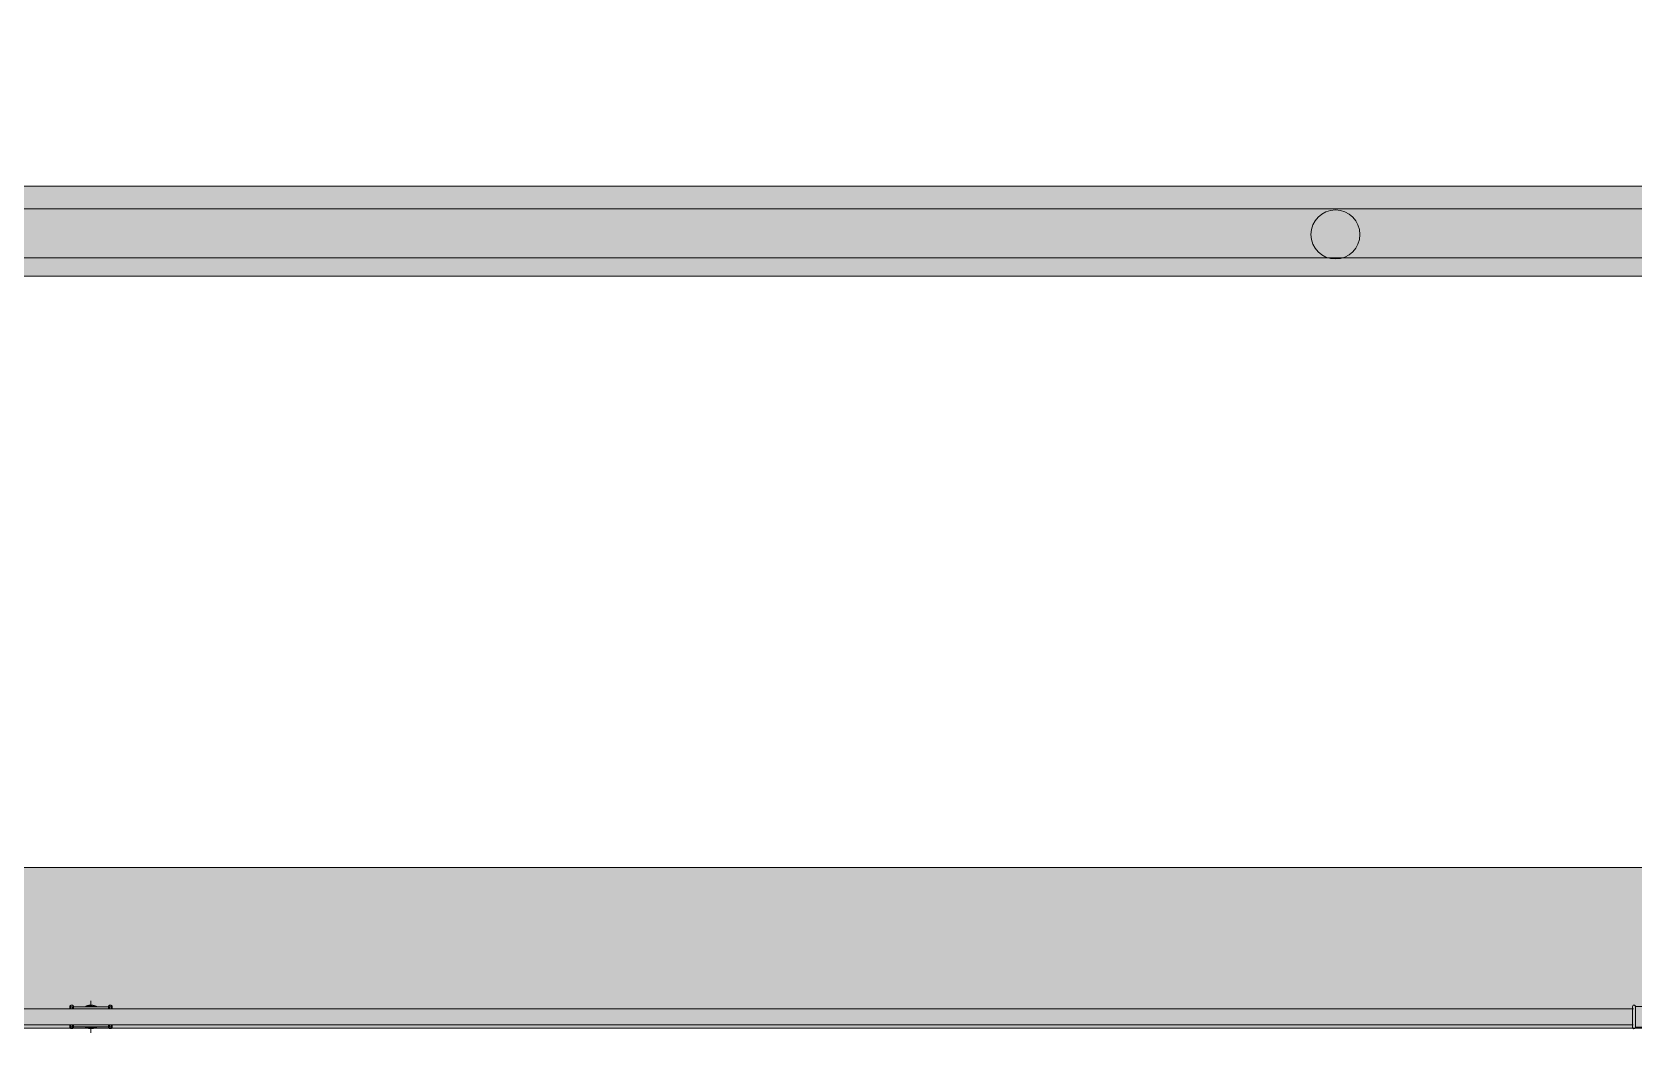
# Model space of a CAD drawing. Header units: metres. Extents: x 149 to 429, y -3 to 162.
# Drawn here: x 212.921 to 215.413, y 108.257 to 109.814 of the extents above; entities that cross this region are included whole.
import ezdxf

# ---------------------------------------------------------------- set-up
doc = ezdxf.new("R2010")
doc.units = ezdxf.units.M
doc.layers.add('1053_ARQ_BASE_MATADOURO_2_dwg', color=7, linetype='Continuous', lineweight=5, true_color=0x767676)
for name, color, linetype, lineweight in [('A-PISO', 7, 'Continuous', 5), ('A-WALL', 7, 'Continuous', 9), ('P-PIPE', 7, 'Continuous', 5), ('P-PIPE-CNTR', 7, 'Continuous', 5)]:
    doc.layers.add(name, color=color, linetype=linetype, lineweight=lineweight)

# ---------------------------------------------------------------- blocks, each defined once
blk = doc.blocks.new('AÇO_Luva - AÇO_Luva-4003606-SERINGA BOVINOS')
at = {"layer": 'P-PIPE', "true_color": 0x7f7f7f}
h = blk.add_hatch(color=8, dxfattribs=at)
h.paths.add_polyline_path([(0.0038, 0.0174), (0.005, 0.0162), (0.0047, -0.0125), (0.005, -0.0126), (0.005, -0.0162), (0.0038, -0.0175), (0.0011, -0.0173), (0, -0.0162), (0, 0.0162), (0.0012, 0.0174), (0.0032, 0.0174)])
h.paths.add_polyline_path([(0.0025, 0.0187), (0.0032, 0.0174), (0.0015, 0.0177)])
h.paths.add_polyline_path([(0.0027, 0.0125), (0.0027, 0.0125), (0.0035, 0.0125)])
for points in [[(0.0145, 0.0162), (0.034, 0.0162), (0.034, -0.0162), (0.005, -0.0162), (0.005, -0.0125), (0.005, -0.0121), (0.005, 0.0125), (0.005, 0.0126), (0.005, 0.0162)], [(0.0378, 0.0174), (0.039, 0.0162), (0.039, -0.0162), (0.0378, -0.0175), (0.0351, -0.0173), (0.034, -0.0162), (0.034, 0.0162), (0.0352, 0.0174), (0.0372, 0.0174)]]:
    blk.add_hatch(color=8, dxfattribs=at).paths.add_polyline_path(points)
at = {"layer": 'P-PIPE'}
for p, q in [((0.005, 0.0155), (0.005, 0.0162)), ((0.005, 0.0162), (0.034, 0.0162)), ((0.005, 0.0162), (0.005, -0.0162)), ((0.034, 0.0162), (0.034, -0.0162)), ((0.039, 0.0155), (0.039, 0.0162)), ((0, -0.0155), (0, -0.0162)), ((0.034, -0.0162), (0.005, -0.0162))]:
    blk.add_line(p, q, dxfattribs=at)
at = {"layer": 'P-PIPE', "flags": 128}
for points in [[(0.005, 0.0162), (0.0039, 0.0183), (0.0015, 0.0185), (0, 0.0166), (0, 0.0162)], [(0, -0.0162), (0, -0.0122), (0, -0.0023), (0, 0.0088), (0, 0.0155), (0, 0.0162)], [(0.005, 0.0162), (0.005, 0.0122), (0.005, 0.0023), (0.005, -0.0088), (0.005, -0.0155), (0.005, -0.0162)], [(0.039, 0.0162), (0.0379, 0.0183), (0.0355, 0.0185), (0.034, 0.0166), (0.034, 0.0162)], [(0.034, -0.0162), (0.034, -0.0122), (0.034, -0.0023), (0.034, 0.0088), (0.034, 0.0155), (0.034, 0.0162)], [(0.039, 0.0162), (0.039, 0.0122), (0.039, 0.0023), (0.039, -0.0088), (0.039, -0.0155), (0.039, -0.0162)], [(0, -0.0162), (0.0011, -0.0183), (0.0035, -0.0185), (0.005, -0.0166), (0.005, -0.0162)], [(0.034, -0.0149), (0.034, -0.0155), (0.034, -0.0162)], [(0.034, -0.0162), (0.0351, -0.0183), (0.0375, -0.0185), (0.039, -0.0166), (0.039, -0.0162)]]:
    blk.add_lwpolyline(points, dxfattribs=at)
blk = doc.blocks.new('1053_ARQ_BASE_MATADOURO_2_dwg-3637054-SERINGA BOVINOS')
at = {"layer": 'A-PISO', "color": 253, "true_color": 0xaaaaaa}
for p, q in [((159.4912, 76.353), (139.8363, 76.353)), ((159.4912, 76.2768), (139.8363, 76.2768)), ((149.5153, 75.0782), (152.0508, 75.0782)), ((152.0516, 75.0782), (152.053, 75.0782)), ((152.0538, 75.0782), (152.0796, 75.0782)), ((152.0837, 75.0782), (152.1108, 75.0782)), ((152.1112, 75.0782), (152.113, 75.0782)), ((152.115, 75.0782), (154.4815, 75.0782))]:
    blk.add_line(p, q, dxfattribs=at)
at = {"layer": 'A-PISO', "color": 253, "true_color": 0xaaaaaa, "flags": 128}
for points in [[(159.5394, 75.0782), (159.5394, 75.3282), (139.8841, 75.3282), (139.8311, 75.3282), (137.5391, 76.6282), (137.187, 76.6282)], [(137.9622, 76.3882), (159.5394, 76.3882), (159.5394, 76.2382), (159.5394, 75.3282)]]:
    blk.add_lwpolyline(points, dxfattribs=at)
at = {"layer": 'A-PISO', "color": 253, "true_color": 0xaaaaaa}
blk.add_circle((154.0181, 76.3132), 0.0381, dxfattribs=at)

msp = doc.modelspace()

# ---------------------------------------------------------------- hatches: boundary and pattern name
at = {"layer": 'A-WALL', "true_color": 0xeaeaea, "transparency": 33554483}
msp.add_hatch(color=254, dxfattribs=at).paths.add_polyline_path([(219.1862, 109.4342), (220.4698, 109.4342), (220.4698, 109.5742), (200.8145, 109.5742), (200.8145, 109.4342), (217.5655, 109.4342)])
at = {"layer": 'A-WALL', "true_color": 0xffd4aa, "transparency": 33554483}
h = msp.add_hatch(color=41, dxfattribs=at)
h.paths.add_polyline_path([(200.8145, 108.2642), (201.2877, 108.2642), (201.2877, 108.2996), (201.3097, 108.2997), (201.312, 108.3017), (201.3145, 108.2996), (201.3145, 108.2944), (202.5799, 108.2949), (202.5801, 108.2976), (202.5807, 108.2979), (202.5811, 108.2997), (202.5824, 108.2997), (202.5824, 108.2976), (202.5834, 108.298), (202.5837, 108.2991), (202.5845, 108.2997), (202.5852, 108.2988), (202.5857, 108.2976), (202.6065, 108.2981), (202.6129, 108.3001), (202.6193, 108.2985), (202.6219, 108.2976), (202.6407, 108.2979), (202.6407, 108.299), (202.6424, 108.2997), (202.6424, 108.2976), (202.6434, 108.2979), (202.6437, 108.2991), (202.6445, 108.2997), (202.6452, 108.2988), (202.6457, 108.2976), (202.6459, 108.297), (202.6459, 108.2944), (205.1799, 108.2949), (205.1801, 108.2976), (205.1807, 108.2979), (205.1807, 108.299), (205.1815, 108.2997), (205.1824, 108.2979), (205.1825, 108.2976), (205.1835, 108.2976), (205.1844, 108.2991), (205.1859, 108.2976), (205.2058, 108.2979), (205.2079, 108.2992), (205.2138, 108.2998), (205.2219, 108.2976), (205.2407, 108.2979), (205.2407, 108.299), (205.2424, 108.3001), (205.2424, 108.2976), (205.2434, 108.2979), (205.2434, 108.3001), (205.2451, 108.299), (205.2452, 108.2988), (205.2457, 108.2976), (205.2459, 108.297), (205.2459, 108.2944), (207.7799, 108.2949), (207.7801, 108.2976), (207.7807, 108.2979), (207.7807, 108.299), (207.7815, 108.2997), (207.7824, 108.2979), (207.7824, 108.2976), (207.7835, 108.2976), (207.7844, 108.2991), (207.7859, 108.2976), (207.8058, 108.2979), (207.8079, 108.2992), (207.8138, 108.2998), (207.8219, 108.2976), (207.8407, 108.2979), (207.8407, 108.299), (207.8424, 108.3001), (207.8424, 108.2976), (207.8434, 108.2979), (207.8434, 108.3001), (207.8451, 108.299), (207.8452, 108.2988), (207.8457, 108.2976), (207.8459, 108.297), (207.8459, 108.2944), (210.3789, 108.2949), (210.3789, 108.2976), (210.3809, 108.2997), (210.3815, 108.2998), (210.3824, 108.2997), (210.3828, 108.2993), (210.3836, 108.299), (210.3848, 108.2994), (210.3852, 108.2988), (210.3857, 108.2976), (210.4047, 108.2979), (210.4066, 108.2988), (210.4148, 108.2998), (210.4202, 108.2986), (210.4219, 108.2976), (210.4407, 108.2979), (210.4412, 108.2993), (210.4426, 108.2999), (210.4459, 108.2991), (210.4469, 108.2976), (210.4469, 108.2944), (212.9799, 108.2949), (212.9801, 108.2976), (212.9807, 108.2979), (212.9807, 108.299), (212.9815, 108.2997), (212.9824, 108.2979), (212.9824, 108.2976), (212.9835, 108.2976), (212.9844, 108.2991), (212.9859, 108.2976), (213.0058, 108.2979), (213.0079, 108.2992), (213.0138, 108.2998), (213.0219, 108.2976), (213.0407, 108.2979), (213.0407, 108.299), (213.0424, 108.3001), (213.0424, 108.2976), (213.0434, 108.2979), (213.0434, 108.3001), (213.0451, 108.299), (213.0452, 108.2988), (213.0457, 108.2976), (213.0459, 108.297), (213.0459, 108.2944), (215.4104, 108.2944), (215.4104, 108.2981), (215.4122, 108.2993), (215.4146, 108.2989), (215.4154, 108.2981), (215.4444, 108.2981), (215.4462, 108.2993), (215.4486, 108.2989), (215.4494, 108.2981), (215.4494, 108.2944), (215.5799, 108.2949), (215.5801, 108.2976), (215.5807, 108.2979), (215.5807, 108.299), (215.5815, 108.2997), (215.5824, 108.2979), (215.5824, 108.2976), (215.5835, 108.2976), (215.5844, 108.2991), (215.5859, 108.2976), (215.6058, 108.2979), (215.6079, 108.2992), (215.6138, 108.2998), (215.6219, 108.2976), (215.6407, 108.2979), (215.6409, 108.2993), (215.6424, 108.3001), (215.6424, 108.2976), (215.6434, 108.2979), (215.6434, 108.3001), (215.6451, 108.299), (215.6452, 108.2988), (215.6457, 108.2976), (215.6459, 108.297), (215.6459, 108.2944), (218.1799, 108.2949), (218.1801, 108.2976), (218.1807, 108.2979), (218.1807, 108.299), (218.1815, 108.2997), (218.1824, 108.2979), (218.1824, 108.2976), (218.1835, 108.2976), (218.1844, 108.2991), (218.1859, 108.2976), (218.2058, 108.2979), (218.2079, 108.2992), (218.2138, 108.2998), (218.2219, 108.2976), (218.2407, 108.2979), (218.2407, 108.299), (218.2424, 108.3001), (218.2424, 108.2976), (218.2434, 108.2979), (218.2434, 108.3001), (218.2451, 108.299), (218.2452, 108.2988), (218.2457, 108.2976), (218.2459, 108.297), (218.2459, 108.2944), (220.2129, 108.2944), (220.2131, 108.2997), (220.2154, 108.3017), (220.2179, 108.2996), (220.2397, 108.2996), (220.2397, 108.2944), (220.3909, 108.2944), (220.3908, 108.3052), (220.3802, 108.3262), (220.3796, 108.3799), (220.3828, 108.3799), (220.3833, 108.3297), (220.3939, 108.3078), (220.3943, 108.2944), (220.3959, 108.2944), (220.3962, 108.2989), (220.3984, 108.3002), (220.4009, 108.2993), (220.4136, 108.2999), (220.4193, 108.3055), (220.4389, 108.3057), (220.4528, 108.2918), (220.4528, 108.2719), (220.445, 108.2642), (220.4698, 108.2642), (220.4698, 108.5142), (200.8145, 108.5142)])
h.paths.add_polyline_path([(212.981, 108.2642), (212.9807, 108.2647), (212.9806, 108.265), (212.9801, 108.2662), (212.9799, 108.2667), (212.9799, 108.2694), (210.4469, 108.2689), (210.4468, 108.2661), (210.4462, 108.2642), (212.9806, 108.2642)])
h.paths.add_polyline_path([(212.9816, 108.2642), (212.9834, 108.2642), (212.9834, 108.2662), (212.9824, 108.2659), (212.982, 108.2646)])
h.paths.add_polyline_path([(212.9859, 108.2642), (213.0075, 108.2647), (213.0039, 108.2662), (212.9851, 108.2659), (212.9851, 108.2648), (212.9852, 108.2642)])
h.paths.add_polyline_path([(201.3334, 108.2642), (202.5807, 108.2647), (202.5806, 108.265), (202.5801, 108.2662), (202.5799, 108.2667), (202.5799, 108.2694), (201.3145, 108.2694), (201.3145, 108.2642)])
h.paths.add_polyline_path([(202.5834, 108.2642), (202.5834, 108.2662), (202.5824, 108.2659), (202.5824, 108.2642)])
h.paths.add_polyline_path([(213.0281, 108.2642), (213.0407, 108.2647), (213.0406, 108.265), (213.0401, 108.2662), (213.0193, 108.2657), (213.0165, 108.2642), (213.023, 108.2642)])
h.paths.add_polyline_path([(202.5859, 108.2642), (202.6097, 108.2647), (202.6039, 108.2662), (202.5851, 108.2659), (202.5851, 108.2647), (202.5852, 108.2642)])
h.paths.add_polyline_path([(202.6221, 108.2642), (202.6442, 108.2642), (202.6434, 108.2659), (202.6434, 108.2662), (202.6423, 108.2662), (202.6414, 108.2646), (202.6399, 108.2662), (202.62, 108.2659), (202.6179, 108.2646), (202.6183, 108.2642), (202.6219, 108.2642)])
h.paths.add_polyline_path([(213.0434, 108.2642), (213.0434, 108.2662), (213.0424, 108.2658), (213.0421, 108.2646), (213.0424, 108.2642)])
h.paths.add_polyline_path([(213.0452, 108.2642), (215.4114, 108.2646), (215.4104, 108.2657), (215.4104, 108.2694), (213.0459, 108.2689), (213.0453, 108.2662), (213.0451, 108.2659), (213.0451, 108.2642)])
h.paths.add_polyline_path([(210.4419, 108.2642), (210.4421, 108.2646), (210.4406, 108.2661), (210.4208, 108.2656), (210.4192, 108.265), (210.4176, 108.2642), (210.4412, 108.2642)])
h.paths.add_polyline_path([(220.3973, 108.2642), (220.3966, 108.2648), (220.3966, 108.2652), (220.3962, 108.2661), (220.3959, 108.2661), (220.3962, 108.2642)])
h.paths.add_polyline_path([(220.3959, 108.2642), (220.3959, 108.2694), (220.2397, 108.2694), (220.2397, 108.2642), (220.3946, 108.2642)])
h.paths.add_polyline_path([(202.6452, 108.2642), (205.1807, 108.2647), (205.1806, 108.265), (205.1801, 108.2662), (205.1799, 108.2667), (205.1799, 108.2694), (202.6459, 108.2689), (202.6457, 108.2662), (202.6451, 108.2659), (202.6451, 108.2647), (202.6451, 108.2642)])
h.paths.add_polyline_path([(215.4349, 108.2642), (215.5807, 108.2647), (215.5806, 108.265), (215.5801, 108.2662), (215.5799, 108.2667), (215.5799, 108.2694), (215.4494, 108.2692), (215.4494, 108.2657), (215.4476, 108.2645), (215.4452, 108.2649), (215.4444, 108.2657), (215.4154, 108.2657), (215.4141, 108.2642), (215.4249, 108.2642)])
h.paths.add_polyline_path([(220.1485, 108.2642), (220.2129, 108.2642), (220.2129, 108.2694), (218.2459, 108.2694), (218.2457, 108.2662), (218.2451, 108.2659), (218.2452, 108.2642), (220.0978, 108.2642)])
h.paths.add_polyline_path([(210.4097, 108.2642), (210.4074, 108.2648), (210.4043, 108.2661), (210.4039, 108.2662), (210.3851, 108.2659), (210.3852, 108.2648), (210.3852, 108.2642), (210.4094, 108.2642)])
h.paths.add_polyline_path([(215.5834, 108.2642), (215.5834, 108.2662), (215.5824, 108.2659), (215.5821, 108.2647), (215.5824, 108.2642)])
h.paths.add_polyline_path([(215.5859, 108.2642), (215.6075, 108.2647), (215.6039, 108.2662), (215.5851, 108.2659), (215.5851, 108.2648), (215.5852, 108.2642)])
h.paths.add_polyline_path([(205.1816, 108.2642), (205.1834, 108.2642), (205.1834, 108.2662), (205.1824, 108.2659), (205.1821, 108.2647)])
h.paths.add_polyline_path([(205.1859, 108.2642), (205.2075, 108.2647), (205.2039, 108.2662), (205.1851, 108.2659), (205.1851, 108.2648), (205.1852, 108.2642)])
h.paths.add_polyline_path([(215.6141, 108.2642), (215.6407, 108.2647), (215.6406, 108.265), (215.6401, 108.2662), (215.6193, 108.2657), (215.6143, 108.2643)])
h.paths.add_polyline_path([(205.2281, 108.2642), (205.2407, 108.2647), (205.2406, 108.265), (205.2401, 108.2662), (205.2193, 108.2657), (205.2165, 108.2642), (205.225, 108.2642)])
h.paths.add_polyline_path([(210.3799, 108.2642), (210.3799, 108.2646), (210.3789, 108.2667), (210.3789, 108.2694), (207.8459, 108.2689), (207.8457, 108.2662), (207.8451, 108.2659), (207.8452, 108.2642), (210.3796, 108.2642)])
h.paths.add_polyline_path([(210.3824, 108.2642), (210.3834, 108.2642), (210.3829, 108.2648), (210.3825, 108.2643)])
h.paths.add_polyline_path([(215.6434, 108.2642), (215.6434, 108.2662), (215.6424, 108.2658), (215.6421, 108.2646), (215.6424, 108.2642)])
h.paths.add_polyline_path([(218.241, 108.2642), (218.2407, 108.2647), (218.2406, 108.265), (218.2401, 108.2662), (218.2193, 108.2657), (218.2165, 108.2642), (218.2407, 108.2642)])
h.paths.add_polyline_path([(215.6459, 108.2642), (218.1807, 108.2647), (218.1806, 108.265), (218.1801, 108.2662), (218.1799, 108.2667), (218.1799, 108.2694), (215.6459, 108.2689), (215.6457, 108.2662), (215.6451, 108.2659), (215.6452, 108.2642)])
h.paths.add_polyline_path([(218.2416, 108.2642), (218.2434, 108.2642), (218.2434, 108.2662), (218.2424, 108.2658), (218.2421, 108.2646)])
h.paths.add_polyline_path([(207.8424, 108.2642), (207.8434, 108.2642), (207.8434, 108.2662), (207.8424, 108.2658), (207.8421, 108.2646), (207.8416, 108.2642)])
h.paths.add_polyline_path([(207.8161, 108.2642), (207.8407, 108.2647), (207.8406, 108.265), (207.8401, 108.2662), (207.8193, 108.2657), (207.8157, 108.2642)])
h.paths.add_polyline_path([(205.2434, 108.2642), (205.2434, 108.2662), (205.2424, 108.2658), (205.2421, 108.2646), (205.2424, 108.2642)])
h.paths.add_polyline_path([(205.2452, 108.2642), (207.7807, 108.2647), (207.7806, 108.265), (207.7801, 108.2662), (207.7799, 108.2667), (207.7799, 108.2694), (205.2459, 108.2689), (205.2457, 108.2662), (205.2451, 108.2659), (205.2451, 108.2642)])
h.paths.add_polyline_path([(207.8077, 108.2642), (207.8075, 108.2647), (207.8039, 108.2662), (207.7851, 108.2659), (207.7851, 108.2648), (207.7852, 108.2642), (207.8065, 108.2642)])
h.paths.add_polyline_path([(218.2077, 108.2642), (218.2075, 108.2647), (218.2039, 108.2662), (218.1851, 108.2659), (218.1851, 108.2648), (218.1852, 108.2642), (218.2065, 108.2642)])
h.paths.add_polyline_path([(207.7816, 108.2642), (207.7834, 108.2642), (207.7834, 108.2662), (207.7824, 108.2659), (207.7821, 108.2647)])
h.paths.add_polyline_path([(218.1834, 108.2642), (218.1834, 108.2662), (218.1824, 108.2659), (218.1821, 108.2647), (218.1824, 108.2642)])
h.paths.add_polyline_path([(220.2148, 108.2642), (220.2149, 108.2642), (220.214, 108.2653)])
h.paths.add_polyline_path([(220.3993, 108.2647), (220.3993, 108.2651), (220.3993, 108.2647)])
at = {"layer": 'P-PIPE', "true_color": 0xc0c0c0}
h = msp.add_hatch(color=9, dxfattribs=at)
h.paths.add_polyline_path([(212.9947, 108.2819), (215.4104, 108.2819), (215.4104, 108.2944), (210.4462, 108.2939), (210.4462, 108.2819), (212.982, 108.2819)])
h.paths.add_polyline_path([(210.4462, 108.2849), (210.4462, 108.2849), (210.4473, 108.2849)])
at = {"layer": 'P-PIPE', "true_color": 0x7f7f7f}
h = msp.add_hatch(color=8, dxfattribs=at)
h.paths.add_polyline_path([(212.9799, 108.2944), (212.9801, 108.2948), (212.9799, 108.2948)])
h.paths.add_polyline_path([(212.9947, 108.2944), (213.0401, 108.2948), (213.04, 108.2976), (212.9854, 108.297), (212.9857, 108.2944), (212.9882, 108.2944)])
h.paths.add_polyline_path([(213.0457, 108.2944), (213.0459, 108.2944), (213.0453, 108.2976), (213.0454, 108.297), (213.0457, 108.2955)])
h.paths.add_polyline_path([(212.9834, 108.2948), (212.9831, 108.2976), (212.9824, 108.297), (212.9824, 108.2948)])
h.paths.add_polyline_path([(213.0434, 108.2948), (213.0431, 108.2976), (213.0424, 108.297), (213.0424, 108.2948)])
for points in [[(212.9801, 108.2944), (212.9824, 108.2948), (212.982, 108.2992), (212.9813, 108.2997), (212.9806, 108.2988), (212.9803, 108.2965), (212.9801, 108.2948)], [(212.9834, 108.2944), (212.9857, 108.2948), (212.9851, 108.2979), (212.9844, 108.2991), (212.9834, 108.2965), (212.9834, 108.2948)], [(213.0401, 108.2944), (213.0424, 108.2948), (213.0422, 108.299), (213.0413, 108.2997), (213.0406, 108.2988), (213.0403, 108.2965), (213.0401, 108.2948)], [(213.0424, 108.2988), (213.042, 108.2998), (213.0416, 108.2996), (213.0422, 108.299)], [(213.0434, 108.2944), (213.0457, 108.2944), (213.0451, 108.299), (213.0444, 108.2998), (213.0434, 108.2997), (213.0434, 108.2948)], [(212.9814, 108.2647), (212.9824, 108.2673), (212.982, 108.2694), (212.9801, 108.269), (212.9806, 108.266), (212.981, 108.2654)], [(212.9814, 108.264), (212.9824, 108.2659), (212.982, 108.2657), (212.9812, 108.265), (212.9806, 108.265), (212.981, 108.2644)], [(212.9834, 108.2637), (212.9852, 108.265), (212.9855, 108.2673), (212.9857, 108.2694), (212.9834, 108.269), (212.9834, 108.2648)], [(213.0129, 108.2637), (213.0185, 108.2654), (213.0203, 108.2662), (213.0129, 108.266), (213.0129, 108.2662), (213.0058, 108.2659), (213.0127, 108.2638)], [(213.0111, 108.2645), (213.0071, 108.2655), (213.0074, 108.2648), (213.0077, 108.2647), (213.0101, 108.2645)], [(213.0113, 108.264), (213.0111, 108.2645), (213.0111, 108.264)], [(213.0414, 108.2646), (213.0424, 108.2673), (213.0422, 108.2694), (213.0401, 108.269), (213.0407, 108.2659), (213.041, 108.2654)], [(213.0414, 108.264), (213.0424, 108.2659), (213.0421, 108.2659), (213.0412, 108.265), (213.0406, 108.265), (213.041, 108.2644)], [(213.0434, 108.2637), (213.0451, 108.2647), (213.0452, 108.265), (213.0455, 108.2673), (213.0457, 108.2694), (213.0434, 108.269), (213.0434, 108.264)]]:
    msp.add_hatch(color=8, dxfattribs=at).paths.add_polyline_path(points)
h = msp.add_hatch(color=8, dxfattribs=at)
h.paths.add_polyline_path([(213.0165, 108.299), (213.0129, 108.3001), (213.0129, 108.2995), (213.0147, 108.2993)])
h.paths.add_polyline_path([(213.0151, 108.2976), (213.0192, 108.2981), (213.0139, 108.2992), (213.0094, 108.2995), (213.0065, 108.2983), (213.0055, 108.2976), (213.0129, 108.2976), (213.0129, 108.2976), (213.0147, 108.2976)])
at = {"layer": 'P-PIPE', "true_color": 0xc0c0c0}
h = msp.add_hatch(color=9, dxfattribs=at)
h.paths.add_polyline_path([(212.9567, 108.2694), (215.4104, 108.2698), (215.4104, 108.2819), (210.4462, 108.2813), (210.4462, 108.2694), (212.9061, 108.2694)])
h.paths.add_polyline_path([(211.9944, 108.2756), (211.9944, 108.2756), (212.0451, 108.2756)])
h.paths.add_polyline_path([(210.5257, 108.2756), (210.5257, 108.2756), (210.5763, 108.2756)])
h.paths.add_polyline_path([(212.0957, 108.2756), (212.0957, 108.2756), (212.1464, 108.2756)])
h.paths.add_polyline_path([(212.8554, 108.2756), (212.8554, 108.2756), (212.9061, 108.2756)])
h.paths.add_polyline_path([(211.6905, 108.2756), (211.6905, 108.2756), (211.7412, 108.2756)])
h.paths.add_polyline_path([(215.3877, 108.2756), (215.3877, 108.2756), (215.4101, 108.2756)])
h.paths.add_polyline_path([(211.8425, 108.2756), (211.8425, 108.2756), (211.8931, 108.2756)])
h.paths.add_polyline_path([(210.8296, 108.2756), (210.8296, 108.2756), (210.8802, 108.2756)])
h.paths.add_polyline_path([(212.2477, 108.2756), (212.2477, 108.2756), (212.2983, 108.2756)])
h.paths.add_polyline_path([(212.7035, 108.2756), (212.7035, 108.2756), (212.7541, 108.2756)])
h.paths.add_polyline_path([(210.9815, 108.2756), (210.9815, 108.2756), (211.0321, 108.2756)])
h.paths.add_polyline_path([(211.5386, 108.2756), (211.5386, 108.2756), (211.5893, 108.2756)])
h.paths.add_polyline_path([(212.3996, 108.2756), (212.3996, 108.2756), (212.4502, 108.2756)])
h.paths.add_polyline_path([(211.1334, 108.2756), (211.1334, 108.2756), (211.1841, 108.2756)])
h.paths.add_polyline_path([(211.2347, 108.2756), (211.2347, 108.2756), (211.2854, 108.2756)])
h.paths.add_polyline_path([(212.5515, 108.2756), (212.5515, 108.2756), (212.6022, 108.2756)])
h.paths.add_polyline_path([(211.3867, 108.2756), (211.3867, 108.2756), (211.4373, 108.2756)])
at = {"layer": 'P-PIPE', "true_color": 0x7f7f7f}
h = msp.add_hatch(color=8, dxfattribs=at)
h.paths.add_polyline_path([(213.0129, 108.2662), (213.0404, 108.2667), (213.0401, 108.2694), (212.9857, 108.269), (212.9858, 108.2662), (213.0095, 108.2662)])
h.paths.add_polyline_path([(212.9802, 108.2662), (212.9805, 108.2667), (212.9799, 108.2667), (212.9799, 108.2662)])
h.paths.add_polyline_path([(212.9834, 108.2662), (212.9834, 108.269), (212.9824, 108.269), (212.9827, 108.2662), (212.9831, 108.2662)])
h.paths.add_polyline_path([(213.0457, 108.2662), (213.0459, 108.2667), (213.0453, 108.2666), (213.0453, 108.2662)])
h.paths.add_polyline_path([(213.0434, 108.2662), (213.0434, 108.269), (213.0424, 108.269), (213.0427, 108.2662), (213.0431, 108.2662)])

# ---------------------------------------------------------------- linework, layer by layer
at = {"layer": 'A-WALL', "color": 253, "true_color": 0xb6b6b6}
msp.add_line((220.4698, 109.5742), (200.8145, 109.5742), dxfattribs=at)
at = {"layer": 'A-WALL', "color": 253, "true_color": 0xaaaaaa}
for p, q in [((220.4698, 109.4342), (200.8145, 109.4342)), ((220.4698, 108.5142), (200.8145, 108.5142)), ((200.8145, 108.2642), (220.4698, 108.2642))]:
    msp.add_line(p, q, dxfattribs=at)
at = {"layer": 'P-PIPE'}
for p, q in [((215.4119, 108.2944), (210.4448, 108.2944)), ((213.0459, 108.2976), (212.9799, 108.2976)), ((212.9799, 108.2976), (212.9799, 108.2945)), ((212.9834, 108.3001), (212.9824, 108.3001)), ((212.9834, 108.3001), (212.9824, 108.3001)), ((213.0434, 108.3001), (213.0424, 108.3001)), ((213.0434, 108.3001), (213.0424, 108.3001)), ((213.0459, 108.2945), (213.0459, 108.2976)), ((210.4451, 108.2694), (215.4115, 108.2694)), ((212.9799, 108.2693), (212.9799, 108.2662)), ((212.9799, 108.2662), (213.0459, 108.2662)), ((212.9824, 108.2637), (212.9834, 108.2637)), ((212.9824, 108.2637), (212.9834, 108.2637)), ((213.0424, 108.2637), (213.0434, 108.2637)), ((213.0424, 108.2637), (213.0434, 108.2637)), ((213.0459, 108.2662), (213.0459, 108.2693))]:
    msp.add_line(p, q, dxfattribs=at)
at = {"layer": 'P-PIPE', "flags": 128}
for points in [[(212.9799, 108.2976), (212.9799, 108.2977), (212.9799, 108.2978), (212.9799, 108.2979), (212.9799, 108.298), (212.98, 108.2981), (212.98, 108.2982), (212.98, 108.2983), (212.98, 108.2984), (212.9801, 108.2985), (212.9801, 108.2986), (212.9801, 108.2986), (212.9802, 108.2987), (212.9802, 108.2988), (212.9803, 108.2989), (212.9803, 108.299), (212.9804, 108.2991), (212.9805, 108.2992), (212.9805, 108.2992), (212.9806, 108.2993), (212.9807, 108.2994), (212.9807, 108.2994), (212.9808, 108.2995), (212.9809, 108.2996), (212.981, 108.2996), (212.9811, 108.2997), (212.9811, 108.2997), (212.9812, 108.2998), (212.9813, 108.2998), (212.9814, 108.2999), (212.9815, 108.2999), (212.9816, 108.2999), (212.9817, 108.3), (212.9818, 108.3), (212.9819, 108.3), (212.982, 108.3), (212.9821, 108.3001), (212.9822, 108.3001), (212.9823, 108.3001), (212.9824, 108.3001), (212.9824, 108.3001)], [(212.9799, 108.2976), (212.9799, 108.2977), (212.9799, 108.2978), (212.9799, 108.2979), (212.9799, 108.298), (212.98, 108.2981), (212.98, 108.2982), (212.98, 108.2983), (212.98, 108.2984), (212.9801, 108.2985), (212.9801, 108.2986), (212.9801, 108.2986), (212.9802, 108.2987), (212.9802, 108.2988), (212.9803, 108.2989), (212.9803, 108.299), (212.9804, 108.2991), (212.9805, 108.2992), (212.9805, 108.2992), (212.9806, 108.2993)], [(212.9799, 108.2954), (212.9799, 108.2957), (212.9799, 108.296), (212.9799, 108.2963), (212.9799, 108.2965), (212.9799, 108.2967), (212.9799, 108.2969), (212.9799, 108.2971), (212.9799, 108.2972), (212.9799, 108.2974), (212.9799, 108.2975), (212.9799, 108.2975), (212.9799, 108.2976), (212.9799, 108.2976)], [(212.9799, 108.2976), (212.9799, 108.2976), (212.9799, 108.2975), (212.9799, 108.2975), (212.9799, 108.2974), (212.9799, 108.2973), (212.9799, 108.2971), (212.9799, 108.297), (212.9799, 108.2968), (212.9799, 108.2966), (212.9799, 108.2963), (212.9799, 108.2961), (212.9799, 108.2958), (212.9799, 108.2955), (212.9799, 108.2952), (212.9799, 108.2948), (212.9799, 108.2945)], [(212.9814, 108.2999), (212.9815, 108.2999), (212.9816, 108.2999), (212.9817, 108.3), (212.9818, 108.3), (212.9819, 108.3), (212.982, 108.3), (212.9821, 108.3001), (212.9822, 108.3001), (212.9823, 108.3001), (212.9824, 108.3001), (212.9824, 108.3001)], [(212.9834, 108.3001), (212.9835, 108.3001), (212.9836, 108.3001), (212.9837, 108.3001), (212.9838, 108.3001), (212.9839, 108.3), (212.984, 108.3), (212.9841, 108.3), (212.9842, 108.3), (212.9843, 108.2999), (212.9844, 108.2999), (212.9845, 108.2998), (212.9846, 108.2998), (212.9846, 108.2998), (212.9847, 108.2997), (212.9848, 108.2996), (212.9849, 108.2996), (212.985, 108.2995), (212.9851, 108.2995), (212.9851, 108.2994), (212.9852, 108.2993), (212.9853, 108.2993), (212.9853, 108.2992), (212.9854, 108.2991), (212.9855, 108.299), (212.9855, 108.2989), (212.9856, 108.2988), (212.9856, 108.2988), (212.9857, 108.2987), (212.9857, 108.2986), (212.9857, 108.2985), (212.9858, 108.2984), (212.9858, 108.2983), (212.9858, 108.2982), (212.9858, 108.2981), (212.9859, 108.298), (212.9859, 108.2979), (212.9859, 108.2978), (212.9859, 108.2977), (212.9859, 108.2976)], [(212.9834, 108.3001), (212.9835, 108.3001), (212.9836, 108.3001), (212.9837, 108.3001), (212.9838, 108.3001), (212.9839, 108.3), (212.984, 108.3), (212.9841, 108.3), (212.9842, 108.3), (212.9843, 108.2999), (212.9844, 108.2999), (212.9845, 108.2998), (212.9846, 108.2998), (212.9846, 108.2998), (212.9847, 108.2997), (212.9848, 108.2996), (212.9849, 108.2996), (212.985, 108.2995), (212.9851, 108.2995), (212.9851, 108.2994), (212.9852, 108.2993), (212.9853, 108.2993), (212.9853, 108.2992), (212.9854, 108.2991), (212.9855, 108.299), (212.9855, 108.2989), (212.9856, 108.2988), (212.9856, 108.2988), (212.9857, 108.2987), (212.9857, 108.2986), (212.9857, 108.2985), (212.9858, 108.2984), (212.9858, 108.2983), (212.9858, 108.2982), (212.9858, 108.2981), (212.9859, 108.298), (212.9859, 108.2979), (212.9859, 108.2978), (212.9859, 108.2977), (212.9859, 108.2976), (212.9859, 108.2976)], [(212.9859, 108.2944), (212.9859, 108.2947), (212.9859, 108.2951), (212.9859, 108.2954), (212.9859, 108.2957), (212.9859, 108.296), (212.9859, 108.2963), (212.9859, 108.2965), (212.9859, 108.2967), (212.9859, 108.2969), (212.9859, 108.2971), (212.9859, 108.2972), (212.9859, 108.2974), (212.9859, 108.2975), (212.9859, 108.2975), (212.9859, 108.2976), (212.9859, 108.2976)], [(212.9859, 108.2976), (212.9859, 108.2976), (212.9859, 108.2975), (212.9859, 108.2975), (212.9859, 108.2974), (212.9859, 108.2973), (212.9859, 108.2971), (212.9859, 108.297), (212.9859, 108.2968), (212.9859, 108.2966), (212.9859, 108.2963), (212.9859, 108.2961), (212.9859, 108.2958), (212.9859, 108.2955)], [(213.0221, 108.2976), (213.0215, 108.2979), (213.0208, 108.2983), (213.0202, 108.2986), (213.0195, 108.2988), (213.0188, 108.2991), (213.0181, 108.2993), (213.0174, 108.2995), (213.0167, 108.2997), (213.016, 108.2998), (213.0153, 108.2999), (213.0146, 108.3), (213.0138, 108.3001), (213.0131, 108.3001), (213.0124, 108.3001), (213.0116, 108.3), (213.0109, 108.3), (213.0102, 108.2999), (213.0095, 108.2998), (213.0088, 108.2996), (213.0081, 108.2994), (213.0074, 108.2992), (213.0067, 108.299), (213.006, 108.2987), (213.0053, 108.2984), (213.0047, 108.2981), (213.004, 108.2978)], [(213.0221, 108.2976), (213.0215, 108.2979), (213.0208, 108.2983), (213.0202, 108.2986), (213.0195, 108.2988), (213.0188, 108.2991), (213.0181, 108.2993), (213.0174, 108.2995), (213.0167, 108.2997), (213.016, 108.2998), (213.0153, 108.2999), (213.0146, 108.3), (213.0138, 108.3001), (213.0131, 108.3001), (213.0124, 108.3001), (213.0116, 108.3), (213.0109, 108.3), (213.0102, 108.2999), (213.0095, 108.2998), (213.0088, 108.2996), (213.0081, 108.2994), (213.0074, 108.2992), (213.0067, 108.299), (213.006, 108.2987), (213.0053, 108.2984), (213.0047, 108.2981), (213.004, 108.2978)], [(213.0399, 108.2976), (213.0399, 108.2977), (213.0399, 108.2978), (213.0399, 108.2979), (213.0399, 108.298), (213.04, 108.2981), (213.04, 108.2982), (213.04, 108.2983), (213.04, 108.2984), (213.0401, 108.2985), (213.0401, 108.2986), (213.0401, 108.2986), (213.0402, 108.2987), (213.0402, 108.2988), (213.0403, 108.2989), (213.0403, 108.299), (213.0404, 108.2991), (213.0405, 108.2992), (213.0405, 108.2992), (213.0406, 108.2993), (213.0407, 108.2994), (213.0407, 108.2994), (213.0408, 108.2995), (213.0409, 108.2996), (213.041, 108.2996), (213.0411, 108.2997), (213.0411, 108.2997), (213.0412, 108.2998), (213.0413, 108.2998), (213.0414, 108.2999), (213.0415, 108.2999), (213.0416, 108.2999), (213.0417, 108.3), (213.0418, 108.3), (213.0419, 108.3), (213.042, 108.3), (213.0421, 108.3001), (213.0422, 108.3001), (213.0423, 108.3001), (213.0424, 108.3001), (213.0424, 108.3001)], [(213.0399, 108.2976), (213.0399, 108.2977), (213.0399, 108.2978), (213.0399, 108.2979), (213.0399, 108.298), (213.04, 108.2981), (213.04, 108.2982), (213.04, 108.2983), (213.04, 108.2984), (213.0401, 108.2985), (213.0401, 108.2986), (213.0401, 108.2986), (213.0402, 108.2987), (213.0402, 108.2988), (213.0403, 108.2989), (213.0403, 108.299), (213.0404, 108.2991), (213.0405, 108.2992), (213.0405, 108.2992), (213.0406, 108.2993)], [(213.0399, 108.2954), (213.0399, 108.2957), (213.0399, 108.296), (213.0399, 108.2963), (213.0399, 108.2965), (213.0399, 108.2967), (213.0399, 108.2969), (213.0399, 108.2971), (213.0399, 108.2972), (213.0399, 108.2974), (213.0399, 108.2975), (213.0399, 108.2975), (213.0399, 108.2976), (213.0399, 108.2976)], [(213.0399, 108.2976), (213.0399, 108.2976), (213.0399, 108.2975), (213.0399, 108.2975), (213.0399, 108.2974), (213.0399, 108.2973), (213.0399, 108.2971), (213.0399, 108.297), (213.0399, 108.2968), (213.0399, 108.2966), (213.0399, 108.2963), (213.0399, 108.2961), (213.0399, 108.2958), (213.0399, 108.2955), (213.0399, 108.2952), (213.0399, 108.2948), (213.0399, 108.2945)], [(213.0414, 108.2999), (213.0415, 108.2999), (213.0416, 108.2999), (213.0417, 108.3), (213.0418, 108.3), (213.0419, 108.3), (213.042, 108.3), (213.0421, 108.3001), (213.0422, 108.3001), (213.0423, 108.3001), (213.0424, 108.3001), (213.0424, 108.3001)], [(213.0434, 108.3001), (213.0435, 108.3001), (213.0436, 108.3001), (213.0437, 108.3001), (213.0438, 108.3001), (213.0439, 108.3), (213.044, 108.3), (213.0441, 108.3), (213.0442, 108.3), (213.0443, 108.2999), (213.0444, 108.2999), (213.0445, 108.2998), (213.0446, 108.2998), (213.0446, 108.2998), (213.0447, 108.2997), (213.0448, 108.2996), (213.0449, 108.2996), (213.045, 108.2995), (213.0451, 108.2995), (213.0451, 108.2994), (213.0452, 108.2993), (213.0453, 108.2993), (213.0453, 108.2992), (213.0454, 108.2991), (213.0455, 108.299), (213.0455, 108.2989), (213.0456, 108.2988), (213.0456, 108.2988), (213.0457, 108.2987), (213.0457, 108.2986), (213.0457, 108.2985), (213.0458, 108.2984), (213.0458, 108.2983), (213.0458, 108.2982), (213.0458, 108.2981), (213.0459, 108.298), (213.0459, 108.2979), (213.0459, 108.2978), (213.0459, 108.2977), (213.0459, 108.2976), (213.0459, 108.2976)], [(213.0452, 108.2993), (213.0453, 108.2993), (213.0453, 108.2992), (213.0454, 108.2991), (213.0455, 108.299), (213.0455, 108.2989), (213.0456, 108.2988), (213.0456, 108.2988), (213.0457, 108.2987), (213.0457, 108.2986), (213.0457, 108.2985), (213.0458, 108.2984), (213.0458, 108.2983), (213.0458, 108.2982), (213.0458, 108.2981), (213.0459, 108.298), (213.0459, 108.2979), (213.0459, 108.2978), (213.0459, 108.2977), (213.0459, 108.2976)], [(213.0459, 108.2944), (213.0459, 108.2947), (213.0459, 108.2951), (213.0459, 108.2954), (213.0459, 108.2957), (213.0459, 108.296), (213.0459, 108.2963), (213.0459, 108.2965), (213.0459, 108.2967), (213.0459, 108.2969), (213.0459, 108.2971), (213.0459, 108.2972), (213.0459, 108.2974), (213.0459, 108.2975), (213.0459, 108.2975), (213.0459, 108.2976), (213.0459, 108.2976)], [(213.0459, 108.2976), (213.0459, 108.2976), (213.0459, 108.2975), (213.0459, 108.2975), (213.0459, 108.2974), (213.0459, 108.2973), (213.0459, 108.2971), (213.0459, 108.297), (213.0459, 108.2968), (213.0459, 108.2966), (213.0459, 108.2963), (213.0459, 108.2961), (213.0459, 108.2958), (213.0459, 108.2955)], [(212.9799, 108.2694), (212.9799, 108.269), (212.9799, 108.2687), (212.9799, 108.2683), (212.9799, 108.268), (212.9799, 108.2678), (212.9799, 108.2675), (212.9799, 108.2673), (212.9799, 108.267), (212.9799, 108.2668), (212.9799, 108.2667), (212.9799, 108.2665), (212.9799, 108.2664), (212.9799, 108.2663), (212.9799, 108.2662), (212.9799, 108.2662), (212.9799, 108.2662)], [(212.9799, 108.2662), (212.9799, 108.2662), (212.9799, 108.2662), (212.9799, 108.2663), (212.9799, 108.2664), (212.9799, 108.2665), (212.9799, 108.2666), (212.9799, 108.2668), (212.9799, 108.267), (212.9799, 108.2672), (212.9799, 108.2674), (212.9799, 108.2677), (212.9799, 108.268), (212.9799, 108.2683)], [(212.9824, 108.2637), (212.9823, 108.2637), (212.9822, 108.2637), (212.9821, 108.2637), (212.982, 108.2637), (212.9819, 108.2637), (212.9818, 108.2638), (212.9817, 108.2638), (212.9816, 108.2638), (212.9815, 108.2638), (212.9814, 108.2639), (212.9813, 108.2639), (212.9812, 108.264), (212.9812, 108.264), (212.9811, 108.2641), (212.981, 108.2641), (212.9809, 108.2642), (212.9808, 108.2642), (212.9808, 108.2643), (212.9807, 108.2644), (212.9806, 108.2644), (212.9805, 108.2645), (212.9805, 108.2646), (212.9804, 108.2647), (212.9804, 108.2648), (212.9803, 108.2648), (212.9802, 108.2649), (212.9802, 108.265), (212.9802, 108.2651), (212.9801, 108.2652), (212.9801, 108.2653), (212.98, 108.2654), (212.98, 108.2655), (212.98, 108.2656), (212.98, 108.2657), (212.9799, 108.2658), (212.9799, 108.2659), (212.9799, 108.266), (212.9799, 108.2661), (212.9799, 108.2662)], [(212.9824, 108.2637), (212.9823, 108.2637), (212.9822, 108.2637), (212.9821, 108.2637), (212.982, 108.2637), (212.9819, 108.2637), (212.9818, 108.2638), (212.9817, 108.2638), (212.9816, 108.2638), (212.9815, 108.2638), (212.9814, 108.2639), (212.9813, 108.2639), (212.9812, 108.264), (212.9812, 108.264), (212.9811, 108.2641), (212.981, 108.2641), (212.9809, 108.2642), (212.9808, 108.2642), (212.9808, 108.2643), (212.9807, 108.2644), (212.9806, 108.2644), (212.9805, 108.2645), (212.9805, 108.2646), (212.9804, 108.2647), (212.9804, 108.2648), (212.9803, 108.2648), (212.9802, 108.2649), (212.9802, 108.265), (212.9802, 108.2651), (212.9801, 108.2652), (212.9801, 108.2653), (212.98, 108.2654), (212.98, 108.2655), (212.98, 108.2656), (212.98, 108.2657), (212.9799, 108.2658), (212.9799, 108.2659), (212.9799, 108.266), (212.9799, 108.2661), (212.9799, 108.2662), (212.9799, 108.2662)], [(212.9859, 108.2662), (212.9859, 108.2661), (212.9859, 108.266), (212.9859, 108.2659), (212.9859, 108.2658), (212.9859, 108.2657), (212.9858, 108.2656), (212.9858, 108.2655), (212.9858, 108.2654), (212.9857, 108.2653), (212.9857, 108.2652), (212.9857, 108.2651), (212.9856, 108.265), (212.9856, 108.2649), (212.9855, 108.2649), (212.9855, 108.2648), (212.9854, 108.2647), (212.9853, 108.2646), (212.9853, 108.2645), (212.9852, 108.2645), (212.9851, 108.2644), (212.9851, 108.2643), (212.985, 108.2643), (212.9849, 108.2642), (212.9848, 108.2641), (212.9848, 108.2641), (212.9847, 108.264), (212.9846, 108.264), (212.9845, 108.2639), (212.9844, 108.2639), (212.9843, 108.2639), (212.9842, 108.2638), (212.9841, 108.2638), (212.984, 108.2638), (212.9839, 108.2637), (212.9838, 108.2637), (212.9837, 108.2637), (212.9836, 108.2637), (212.9835, 108.2637), (212.9834, 108.2637), (212.9834, 108.2637)], [(212.9859, 108.2662), (212.9859, 108.2661), (212.9859, 108.266), (212.9859, 108.2659), (212.9859, 108.2658), (212.9859, 108.2657), (212.9858, 108.2656), (212.9858, 108.2655), (212.9858, 108.2654), (212.9857, 108.2653), (212.9857, 108.2652), (212.9857, 108.2651), (212.9856, 108.265), (212.9856, 108.2649), (212.9855, 108.2649), (212.9855, 108.2648), (212.9854, 108.2647), (212.9853, 108.2646), (212.9853, 108.2645), (212.9852, 108.2645), (212.9851, 108.2644), (212.9851, 108.2643), (212.985, 108.2643), (212.9849, 108.2642), (212.9848, 108.2641), (212.9848, 108.2641), (212.9847, 108.264), (212.9846, 108.264), (212.9845, 108.2639), (212.9844, 108.2639), (212.9843, 108.2639), (212.9842, 108.2638), (212.9841, 108.2638), (212.984, 108.2638), (212.9839, 108.2637), (212.9838, 108.2637), (212.9837, 108.2637)], [(212.9859, 108.2662), (212.9859, 108.2662), (212.9859, 108.2662), (212.9859, 108.2663), (212.9859, 108.2664), (212.9859, 108.2665), (212.9859, 108.2666), (212.9859, 108.2668), (212.9859, 108.267), (212.9859, 108.2672), (212.9859, 108.2674), (212.9859, 108.2677), (212.9859, 108.268), (212.9859, 108.2683), (212.9859, 108.2686), (212.9859, 108.2689), (212.9859, 108.2693)], [(212.9859, 108.2683), (212.9859, 108.268), (212.9859, 108.2678), (212.9859, 108.2675), (212.9859, 108.2673), (212.9859, 108.267), (212.9859, 108.2668), (212.9859, 108.2667), (212.9859, 108.2665), (212.9859, 108.2664), (212.9859, 108.2663), (212.9859, 108.2662), (212.9859, 108.2662), (212.9859, 108.2662)], [(213.0037, 108.2662), (213.0043, 108.2658), (213.005, 108.2655), (213.0056, 108.2652), (213.0063, 108.2649), (213.007, 108.2647), (213.0077, 108.2644), (213.0084, 108.2643), (213.0091, 108.2641), (213.0098, 108.2639), (213.0105, 108.2638), (213.0113, 108.2638), (213.012, 108.2637), (213.0127, 108.2637), (213.0134, 108.2637), (213.0142, 108.2637), (213.0149, 108.2638), (213.0156, 108.2639), (213.0163, 108.264), (213.017, 108.2642), (213.0177, 108.2643), (213.0184, 108.2645), (213.0191, 108.2648), (213.0198, 108.265), (213.0205, 108.2653), (213.0211, 108.2657), (213.0218, 108.266)], [(213.0037, 108.2662), (213.0043, 108.2658), (213.005, 108.2655), (213.0056, 108.2652), (213.0063, 108.2649), (213.007, 108.2647), (213.0077, 108.2644), (213.0084, 108.2643), (213.0091, 108.2641), (213.0098, 108.2639), (213.0105, 108.2638), (213.0113, 108.2638), (213.012, 108.2637), (213.0127, 108.2637), (213.0134, 108.2637), (213.0142, 108.2637), (213.0149, 108.2638), (213.0156, 108.2639), (213.0163, 108.264), (213.017, 108.2642), (213.0177, 108.2643), (213.0184, 108.2645), (213.0191, 108.2648), (213.0198, 108.265), (213.0205, 108.2653), (213.0211, 108.2657), (213.0218, 108.266)], [(213.0399, 108.2694), (213.0399, 108.269), (213.0399, 108.2687), (213.0399, 108.2683), (213.0399, 108.268), (213.0399, 108.2678), (213.0399, 108.2675), (213.0399, 108.2673), (213.0399, 108.267), (213.0399, 108.2668), (213.0399, 108.2667), (213.0399, 108.2665), (213.0399, 108.2664), (213.0399, 108.2663), (213.0399, 108.2662), (213.0399, 108.2662), (213.0399, 108.2662)], [(213.0399, 108.2662), (213.0399, 108.2662), (213.0399, 108.2662), (213.0399, 108.2663), (213.0399, 108.2664), (213.0399, 108.2665), (213.0399, 108.2666), (213.0399, 108.2668), (213.0399, 108.267), (213.0399, 108.2672), (213.0399, 108.2674), (213.0399, 108.2677), (213.0399, 108.268), (213.0399, 108.2683)], [(213.0424, 108.2637), (213.0423, 108.2637), (213.0422, 108.2637), (213.0421, 108.2637), (213.042, 108.2637), (213.0419, 108.2637), (213.0418, 108.2638), (213.0417, 108.2638), (213.0416, 108.2638), (213.0415, 108.2638), (213.0414, 108.2639), (213.0413, 108.2639), (213.0412, 108.264), (213.0412, 108.264), (213.0411, 108.2641), (213.041, 108.2641), (213.0409, 108.2642), (213.0408, 108.2642), (213.0408, 108.2643), (213.0407, 108.2644), (213.0406, 108.2644), (213.0405, 108.2645), (213.0405, 108.2646), (213.0404, 108.2647), (213.0404, 108.2648), (213.0403, 108.2648), (213.0402, 108.2649), (213.0402, 108.265), (213.0402, 108.2651), (213.0401, 108.2652), (213.0401, 108.2653), (213.04, 108.2654), (213.04, 108.2655), (213.04, 108.2656), (213.04, 108.2657), (213.0399, 108.2658), (213.0399, 108.2659), (213.0399, 108.266), (213.0399, 108.2661), (213.0399, 108.2662)], [(213.0424, 108.2637), (213.0423, 108.2637), (213.0422, 108.2637), (213.0421, 108.2637), (213.042, 108.2637), (213.0419, 108.2637), (213.0418, 108.2638), (213.0417, 108.2638), (213.0416, 108.2638), (213.0415, 108.2638), (213.0414, 108.2639), (213.0413, 108.2639), (213.0412, 108.264), (213.0412, 108.264), (213.0411, 108.2641), (213.041, 108.2641), (213.0409, 108.2642), (213.0408, 108.2642), (213.0408, 108.2643), (213.0407, 108.2644), (213.0406, 108.2644), (213.0405, 108.2645), (213.0405, 108.2646), (213.0404, 108.2647), (213.0404, 108.2648), (213.0403, 108.2648), (213.0402, 108.2649), (213.0402, 108.265), (213.0402, 108.2651), (213.0401, 108.2652), (213.0401, 108.2653), (213.04, 108.2654), (213.04, 108.2655), (213.04, 108.2656), (213.04, 108.2657), (213.0399, 108.2658), (213.0399, 108.2659), (213.0399, 108.266), (213.0399, 108.2661), (213.0399, 108.2662), (213.0399, 108.2662)], [(213.0459, 108.2662), (213.0459, 108.2661), (213.0459, 108.266), (213.0459, 108.2659), (213.0459, 108.2658), (213.0459, 108.2657), (213.0458, 108.2656), (213.0458, 108.2655), (213.0458, 108.2654), (213.0457, 108.2653), (213.0457, 108.2652), (213.0457, 108.2651), (213.0456, 108.265), (213.0456, 108.2649), (213.0455, 108.2649), (213.0455, 108.2648), (213.0454, 108.2647), (213.0453, 108.2646), (213.0453, 108.2645), (213.0452, 108.2645), (213.0451, 108.2644), (213.0451, 108.2643), (213.045, 108.2643), (213.0449, 108.2642), (213.0448, 108.2641), (213.0448, 108.2641), (213.0447, 108.264), (213.0446, 108.264), (213.0445, 108.2639), (213.0444, 108.2639), (213.0443, 108.2639), (213.0442, 108.2638), (213.0441, 108.2638), (213.044, 108.2638), (213.0439, 108.2637), (213.0438, 108.2637), (213.0437, 108.2637), (213.0436, 108.2637), (213.0435, 108.2637), (213.0434, 108.2637), (213.0434, 108.2637)], [(213.0459, 108.2662), (213.0459, 108.2661), (213.0459, 108.266), (213.0459, 108.2659), (213.0459, 108.2658), (213.0459, 108.2657), (213.0458, 108.2656), (213.0458, 108.2655), (213.0458, 108.2654), (213.0457, 108.2653), (213.0457, 108.2652), (213.0457, 108.2651), (213.0456, 108.265), (213.0456, 108.2649), (213.0455, 108.2649), (213.0455, 108.2648), (213.0454, 108.2647), (213.0453, 108.2646), (213.0453, 108.2645), (213.0452, 108.2645)], [(213.0459, 108.2662), (213.0459, 108.2662), (213.0459, 108.2662), (213.0459, 108.2663), (213.0459, 108.2664), (213.0459, 108.2665), (213.0459, 108.2666), (213.0459, 108.2668), (213.0459, 108.267), (213.0459, 108.2672), (213.0459, 108.2674), (213.0459, 108.2677), (213.0459, 108.268), (213.0459, 108.2683), (213.0459, 108.2686), (213.0459, 108.2689), (213.0459, 108.2693)], [(213.0459, 108.2683), (213.0459, 108.268), (213.0459, 108.2678), (213.0459, 108.2675), (213.0459, 108.2673), (213.0459, 108.267), (213.0459, 108.2668), (213.0459, 108.2667), (213.0459, 108.2665), (213.0459, 108.2664), (213.0459, 108.2663), (213.0459, 108.2662), (213.0459, 108.2662), (213.0459, 108.2662)]]:
    msp.add_lwpolyline(points, dxfattribs=at)
at = {"layer": 'P-PIPE-CNTR'}
for p, q in [((213.0129, 108.3001), (213.0129, 108.3069)), ((213.0129, 108.2569), (213.0129, 108.2637))]:
    msp.add_line(p, q, dxfattribs=at)

# ---------------------------------------------------------------- block references
at = {"layer": '1053_ARQ_BASE_MATADOURO_2_dwg', "color": 253, "true_color": 0xaaaaaa}
msp.add_blockref('1053_ARQ_BASE_MATADOURO_2_dwg-3637054-SERINGA BOVINOS', (60.9304, 33.186), dxfattribs=at)
at = {"layer": 'P-PIPE', "extrusion": (0, 0, -1), "rotation": 179.9999948066977}
msp.add_blockref('AÇO_Luva - AÇO_Luva-4003606-SERINGA BOVINOS', (-215.4104, 108.2819), dxfattribs=at)

doc.saveas('drawing.dxf')
